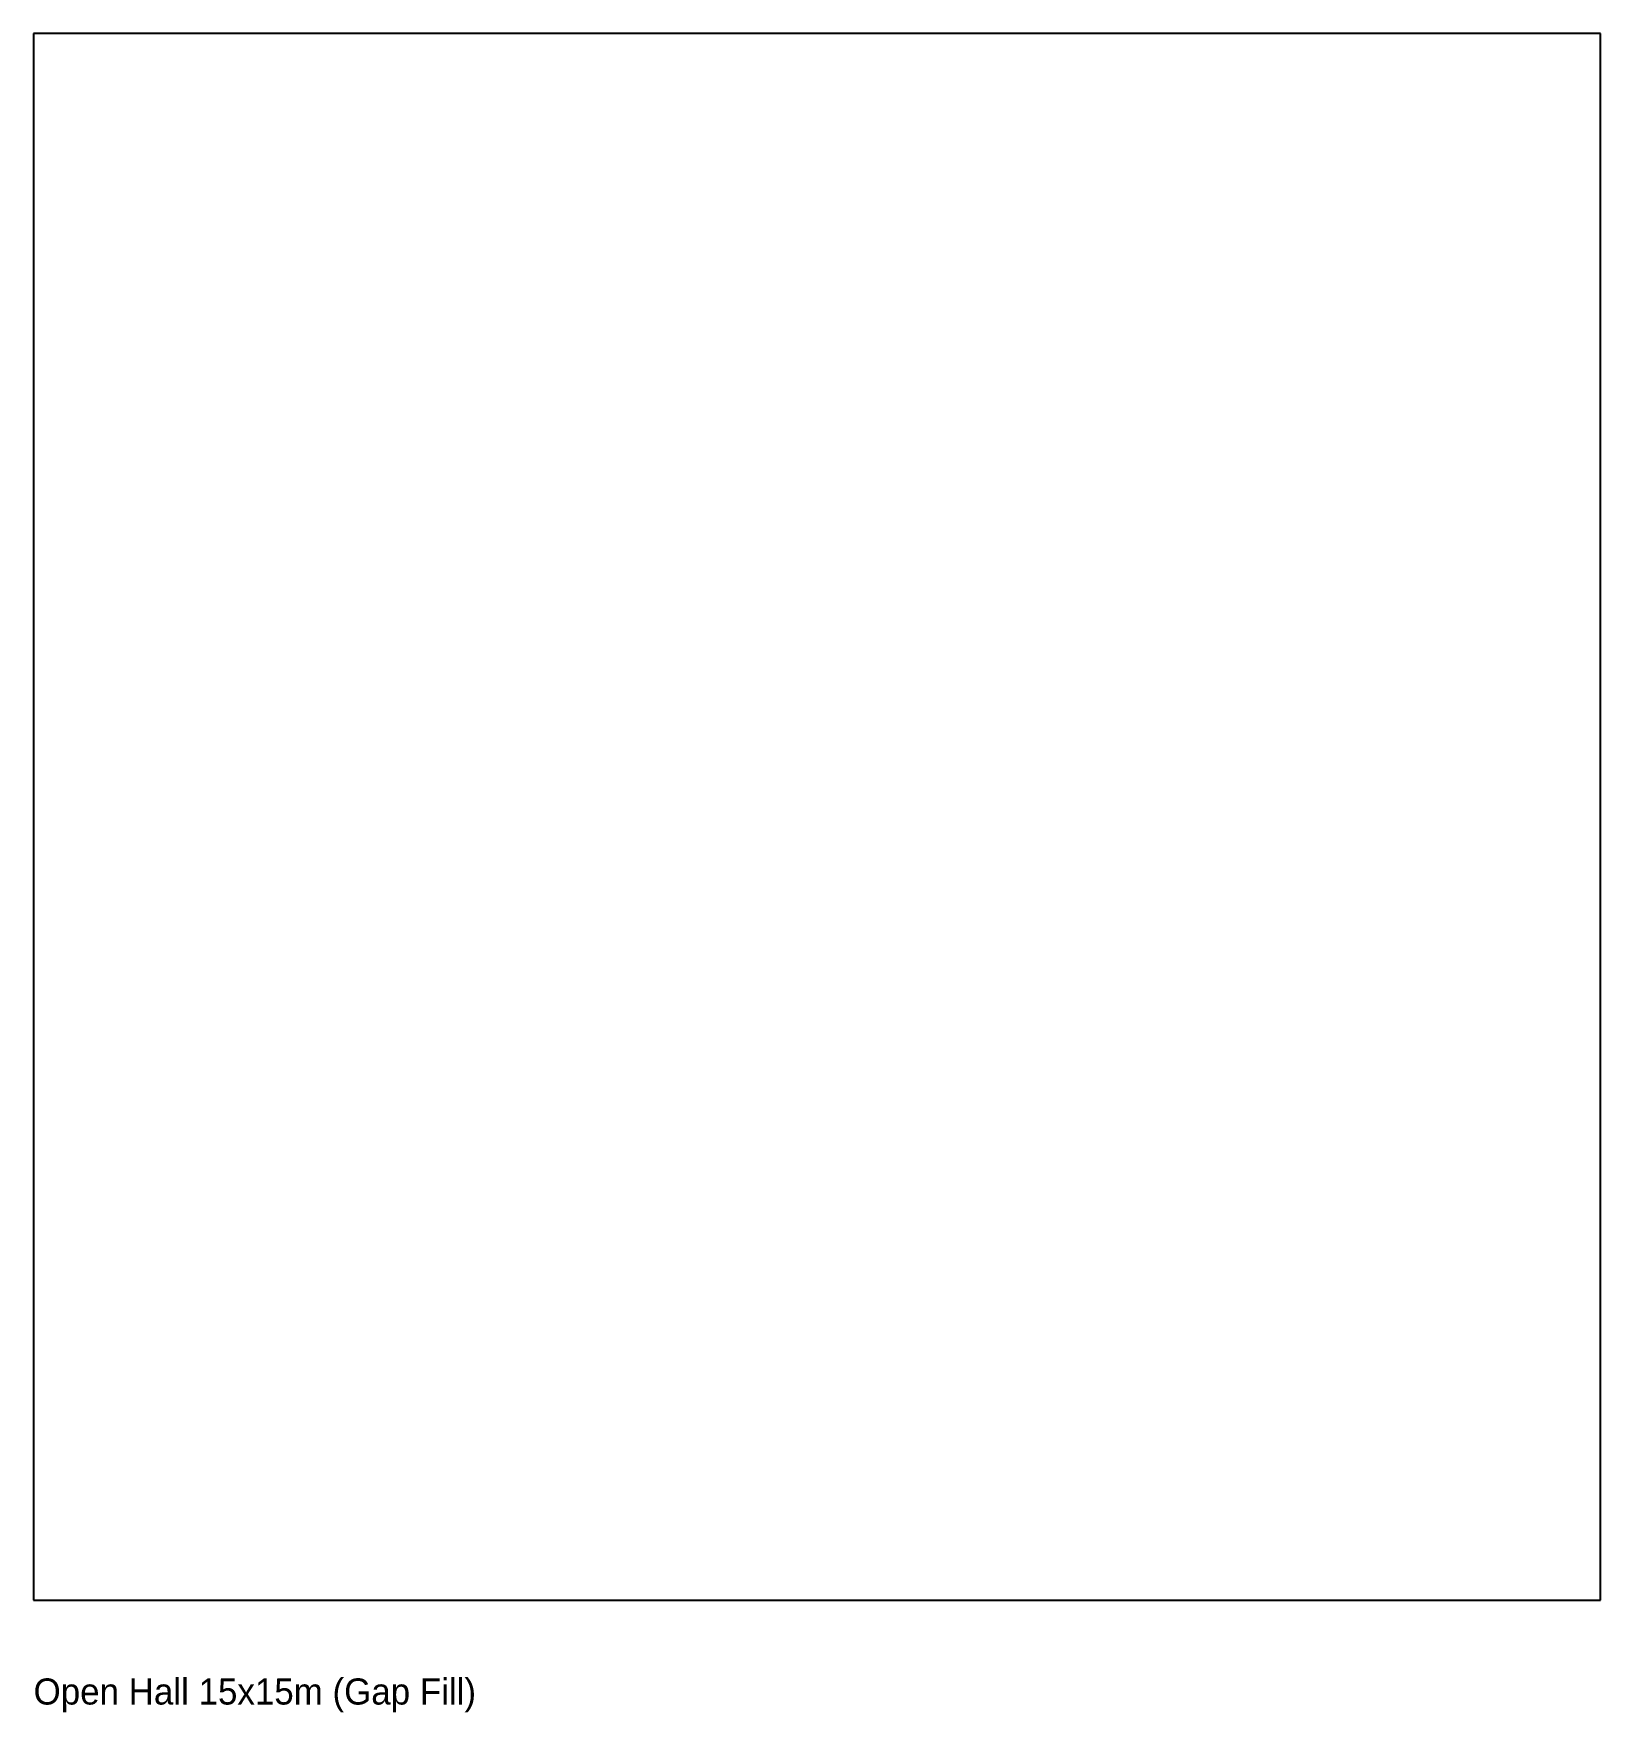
# Model space of a CAD drawing. Header units: metres. Extents: x 0 to 15000, y -1075 to 15000.
import ezdxf

# ---------------------------------------------------------------- set-up
doc = ezdxf.new("R2010")
doc.units = ezdxf.units.M
doc.layers.add('ANNOTATION', color=3, linetype='Continuous')
doc.layers.add('WALLS', color=7, linetype='Continuous')

msp = doc.modelspace()

# ---------------------------------------------------------------- linework, layer by layer
at = {"layer": 'WALLS'}
for p, q in [((15000, 15000), (0, 15000)), ((0, 15000), (0, 0)), ((15000, 0), (15000, 15000)), ((0, 0), (15000, 0))]:
    msp.add_line(p, q, dxfattribs=at)

# ---------------------------------------------------------------- texts
at = {"layer": 'ANNOTATION'}
msp.add_text('Open Hall 15x15m (Gap Fill)', height=250, dxfattribs=at).set_placement((0, -1000))

doc.saveas('drawing.dxf')
